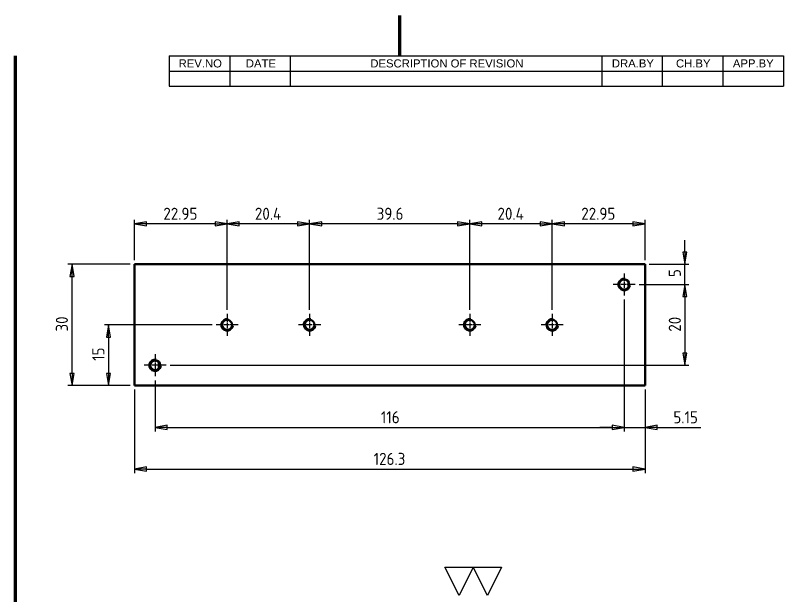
# Model space of a CAD drawing. Header units: millimetres. Extents: x 0 to 210, y 0 to 297.
# Drawn here: x 10 to 200, y 153.4 to 297 of the extents above; entities that cross this region are included whole.
import ezdxf

# ---------------------------------------------------------------- set-up
doc = ezdxf.new("R2010")
doc.units = ezdxf.units.MM
doc.linetypes.add('CHAIN', pattern=[0.3543, 0.2362, -0.0295, 0.0591, -0.0295])
doc.layers.get('0').update_dxf_attribs({"lineweight": 25})
for name, color, linetype, lineweight in [('가시적인 것(ISO)', 7, 'Continuous', 50), ('가시적인 좁은 것(ISO)', 1, 'Continuous', 35), ('경계(ISO)', 7, 'Continuous', 70), ('기호(ISO)', 7, 'Continuous', 25), ('스케치 형상(ISO)', 7, 'Continuous', 25), ('중심 표식(ISO)', 1, 'Continuous', 25), ('치수(ISO)', 7, 'Continuous', 25)]:
    doc.layers.add(name, color=color, linetype=linetype, lineweight=lineweight)
doc.styles.add('ISO ProportionalPSTEK', font='isocp.shx')
doc.styles.add('주 문자 (JIS)', font='arial.ttf')
doc.dimstyles.new('PSTEK', dxfattribs={"dimtxt": 3, "dimasz": 3, "dimexe": 1, "dimexo": 1, "dimgap": 1, "dimtad": 1, "dimrnd": 1e-08, "dimdsep": 46, "dimtxsty": 'ISO ProportionalPSTEK', "dimblk": 'Filled-1', "dimcen": 0.09, "dimdle": 10, "dimclrd": 3, "dimclre": 3, "dimclrt": 1, "dimadec": 1, "dimazin": 2, "dimtfac": 1, "dimtmove": 0, "dimatfit": 3, "dimfxl": 0, "dimtolj": 1, "dimlwd": -1, "dimlwe": -1, "dimarcsym": 0})

# ---------------------------------------------------------------- blocks, each defined once
blk = doc.blocks.new('경계 Default Border')
at = {"layer": '경계(ISO)', "flags": 128}
for points in [[(105, 297), (105, 287)], [(10, 10), (10, 287)]]:
    blk.add_lwpolyline(points, dxfattribs=at)
blk = doc.blocks.new('리비전 내역')
at = {"layer": '기호(ISO)'}
for p, q in [((48, 287), (200, 287)), ((48, 287), (48, 283.22)), ((63, 287), (63, 283.22)), ((78, 287), (78, 283.22)), ((155, 287), (155, 283.22)), ((170, 287), (170, 283.22)), ((185, 287), (185, 283.22)), ((200, 287), (200, 283.22)), ((48, 283.22), (200, 283.22)), ((48, 283.22), (48, 279.44)), ((63, 283.22), (63, 279.44)), ((78, 283.22), (78, 279.44)), ((155, 283.22), (155, 279.44)), ((170, 283.22), (170, 279.44)), ((185, 283.22), (185, 279.44)), ((200, 283.22), (200, 279.44)), ((48, 279.44), (200, 279.44))]:
    blk.add_line(p, q, dxfattribs=at)
at = {"layer": '기호(ISO)', "color": 7, "char_height": 2, "attachment_point": 7, "style": '주 문자 (JIS)'}
for s, insert in [('REV.NO', (50.37, 284.08)), ('DATE', (67, 284.11)), ('DESCRIPTION OF REVISION', (97.78, 284.08)), ('DRA.BY', (157.52, 284.11)), ('CH.BY', (173.38, 284.08)), ('APP.BY', (187.45, 284.11))]:
    blk.add_mtext(s, dxfattribs=dict(at, insert=insert))
blk = doc.blocks.new('Filled-1')
at = {"color": 0}
for p, q in [((0, 0), (-1, 0.167)), ((-1, 0.167), (-1, -0.167)), ((-1, 0), (0, 0)), ((-1, -0.167), (0, 0))]:
    blk.add_line(p, q, dxfattribs=at)
at = {"color": 0, "flags": 128}
blk.add_lwpolyline([(-1, -0.167), (0, 0)], dxfattribs=at)
at = {"color": 0}
blk.add_solid([(-1, -0.167), (0, 0), (-1, 0.167), (-1, -0.167)], dxfattribs=at)
blk = doc.blocks.new('*D14')
at = {"layer": 'Defpoints', "color": 0}
for p in [(39.43, 205.4), (165.73, 205.4), (165.73, 184.73)]:
    blk.add_point(p, dxfattribs=at)
at = {"layer": '치수(ISO)', "color": 3}
for p, q in [((39.43, 204.4), (39.43, 183.73)), ((165.73, 204.4), (165.73, 183.73)), ((42.43, 184.73), (162.73, 184.73))]:
    blk.add_line(p, q, dxfattribs=at)
at = {"layer": '치수(ISO)', "color": 3, "xscale": 3, "yscale": 3, "zscale": 3, "rotation": 180}
blk.add_blockref('Filled-1', (39.43, 184.73), dxfattribs=at)
at = {"layer": '치수(ISO)', "color": 3, "xscale": 3, "yscale": 3, "zscale": 3}
blk.add_blockref('Filled-1', (165.73, 184.73), dxfattribs=at)
at = {"layer": '치수(ISO)', "color": 1, "insert": (98.61, 188.73), "char_height": 3, "attachment_point": 1, "style": 'ISO ProportionalPSTEK'}
blk.add_mtext('\\A1;126.3', dxfattribs=at)
blk = doc.blocks.new('다듬질2')
at = {"layer": '스케치 형상(ISO)'}
for p, q in [((-7, 3.5), (0, 3.5)), ((-3.5, -3.5), (-7, 3.5)), ((0, 3.5), (-3.5, -3.5)), ((0, 3.5), (7, 3.5)), ((3.5, -3.5), (0, 3.5)), ((7, 3.5), (3.5, -3.5))]:
    blk.add_line(p, q, dxfattribs=at)
blk = doc.blocks.new('*D16')
at = {"layer": 'Defpoints', "color": 0}
for p in [(160.58, 227.67), (44.58, 207.67), (160.58, 195.04)]:
    blk.add_point(p, dxfattribs=at)
at = {"layer": '치수(ISO)', "color": 3}
for p, q in [((160.58, 226.67), (160.58, 194.04)), ((44.58, 206.67), (44.58, 194.04)), ((47.58, 195.04), (157.58, 195.04))]:
    blk.add_line(p, q, dxfattribs=at)
at = {"layer": '치수(ISO)', "color": 3, "xscale": 3, "yscale": 3, "zscale": 3, "rotation": 180}
blk.add_blockref('Filled-1', (44.58, 195.04), dxfattribs=at)
at = {"layer": '치수(ISO)', "color": 3, "xscale": 3, "yscale": 3, "zscale": 3}
blk.add_blockref('Filled-1', (160.58, 195.04), dxfattribs=at)
at = {"layer": '치수(ISO)', "color": 1, "insert": (100.4, 199.04), "char_height": 3, "attachment_point": 1, "style": 'ISO ProportionalPSTEK'}
blk.add_mtext('\\A1;116', dxfattribs=at)
blk = doc.blocks.new('*D17')
at = {"layer": 'Defpoints', "color": 0}
for p in [(163.31, 230.4), (47.31, 210.4), (175.58, 210.4)]:
    blk.add_point(p, dxfattribs=at)
at = {"layer": '치수(ISO)', "color": 3}
for p, q in [((164.31, 230.4), (176.58, 230.4)), ((175.58, 227.4), (175.58, 213.4)), ((48.31, 210.4), (176.58, 210.4))]:
    blk.add_line(p, q, dxfattribs=at)
at = {"layer": '치수(ISO)', "color": 3, "xscale": 3, "yscale": 3, "zscale": 3}
for p, rotation in [((175.58, 230.4), 90), ((175.58, 210.4), 270)]:
    blk.add_blockref('Filled-1', p, dxfattribs=dict(at, rotation=rotation))
at = {"layer": '치수(ISO)', "color": 1, "insert": (171.58, 218.71), "char_height": 3, "attachment_point": 1, "rotation": 90, "style": 'ISO ProportionalPSTEK'}
blk.add_mtext('\\A1;20', dxfattribs=at)
blk = doc.blocks.new('*D18')
at = {"layer": 'Defpoints', "color": 0}
for p in [(59.65, 220.4), (33.03, 205.4), (39.43, 205.4)]:
    blk.add_point(p, dxfattribs=at)
at = {"layer": '치수(ISO)', "color": 3}
for p, q in [((58.65, 220.4), (32.03, 220.4)), ((33.03, 217.4), (33.03, 208.4)), ((38.43, 205.4), (32.03, 205.4))]:
    blk.add_line(p, q, dxfattribs=at)
at = {"layer": '치수(ISO)', "color": 3, "xscale": 3, "yscale": 3, "zscale": 3}
for p, rotation in [((33.03, 220.4), 90), ((33.03, 205.4), 270)]:
    blk.add_blockref('Filled-1', p, dxfattribs=dict(at, rotation=rotation))
at = {"layer": '치수(ISO)', "color": 1, "insert": (29.03, 211.49), "char_height": 3, "attachment_point": 1, "rotation": 90, "style": 'ISO ProportionalPSTEK'}
blk.add_mtext('\\A1;15', dxfattribs=at)
blk = doc.blocks.new('*D19')
at = {"layer": 'Defpoints', "color": 0}
for p in [(165.73, 235.4), (175.58, 235.4), (163.31, 230.4)]:
    blk.add_point(p, dxfattribs=at)
at = {"layer": '치수(ISO)', "color": 3}
for p, q in [((175.58, 238.4), (175.58, 241.4)), ((166.73, 235.4), (176.58, 235.4)), ((175.58, 230.4), (175.58, 235.4)), ((164.31, 230.4), (176.58, 230.4)), ((175.58, 227.4), (175.58, 224.4))]:
    blk.add_line(p, q, dxfattribs=at)
at = {"layer": '치수(ISO)', "color": 3, "xscale": 3, "yscale": 3, "zscale": 3}
for p, rotation in [((175.58, 235.4), 270), ((175.58, 230.4), 90)]:
    blk.add_blockref('Filled-1', p, dxfattribs=dict(at, rotation=rotation))
at = {"layer": '치수(ISO)', "color": 1, "insert": (171.58, 232.24), "char_height": 3, "attachment_point": 1, "rotation": 90, "style": 'ISO ProportionalPSTEK'}
blk.add_mtext('\\A1;5', dxfattribs=at)
blk = doc.blocks.new('*D20')
at = {"layer": 'Defpoints', "color": 0}
for p in [(142.78, 245.4), (165.73, 235.4), (142.78, 223.13)]:
    blk.add_point(p, dxfattribs=at)
at = {"layer": '치수(ISO)', "color": 3}
for p, q in [((142.78, 224.13), (142.78, 246.4)), ((162.73, 245.4), (145.78, 245.4)), ((165.73, 236.4), (165.73, 246.4))]:
    blk.add_line(p, q, dxfattribs=at)
at = {"layer": '치수(ISO)', "color": 3, "xscale": 3, "yscale": 3, "zscale": 3, "rotation": 180}
blk.add_blockref('Filled-1', (142.78, 245.4), dxfattribs=at)
at = {"layer": '치수(ISO)', "color": 3, "xscale": 3, "yscale": 3, "zscale": 3}
blk.add_blockref('Filled-1', (165.73, 245.4), dxfattribs=at)
at = {"layer": '치수(ISO)', "color": 1, "insert": (149.95, 249.4), "char_height": 3, "attachment_point": 1, "style": 'ISO ProportionalPSTEK'}
blk.add_mtext('\\A1;22.95', dxfattribs=at)
blk = doc.blocks.new('*D21')
at = {"layer": 'Defpoints', "color": 0}
for p in [(122.38, 245.4), (122.38, 223.13), (142.78, 223.13)]:
    blk.add_point(p, dxfattribs=at)
at = {"layer": '치수(ISO)', "color": 3}
for p, q in [((122.38, 224.13), (122.38, 246.4)), ((139.78, 245.4), (125.38, 245.4)), ((142.78, 224.13), (142.78, 246.4))]:
    blk.add_line(p, q, dxfattribs=at)
at = {"layer": '치수(ISO)', "color": 3, "xscale": 3, "yscale": 3, "zscale": 3, "rotation": 180}
blk.add_blockref('Filled-1', (122.38, 245.4), dxfattribs=at)
at = {"layer": '치수(ISO)', "color": 3, "xscale": 3, "yscale": 3, "zscale": 3}
blk.add_blockref('Filled-1', (142.78, 245.4), dxfattribs=at)
at = {"layer": '치수(ISO)', "color": 1, "insert": (129.24, 249.4), "char_height": 3, "attachment_point": 1, "style": 'ISO ProportionalPSTEK'}
blk.add_mtext('\\A1;20.4', dxfattribs=at)
blk = doc.blocks.new('*D22')
at = {"layer": 'Defpoints', "color": 0}
for p in [(82.78, 245.4), (82.78, 223.13), (122.38, 223.13)]:
    blk.add_point(p, dxfattribs=at)
at = {"layer": '치수(ISO)', "color": 3}
for p, q in [((82.78, 224.13), (82.78, 246.4)), ((119.38, 245.4), (85.78, 245.4)), ((122.38, 224.13), (122.38, 246.4))]:
    blk.add_line(p, q, dxfattribs=at)
at = {"layer": '치수(ISO)', "color": 3, "xscale": 3, "yscale": 3, "zscale": 3, "rotation": 180}
blk.add_blockref('Filled-1', (82.78, 245.4), dxfattribs=at)
at = {"layer": '치수(ISO)', "color": 3, "xscale": 3, "yscale": 3, "zscale": 3}
blk.add_blockref('Filled-1', (122.38, 245.4), dxfattribs=at)
at = {"layer": '치수(ISO)', "color": 1, "insert": (99.35, 249.4), "char_height": 3, "attachment_point": 1, "style": 'ISO ProportionalPSTEK'}
blk.add_mtext('\\A1;39.6', dxfattribs=at)
blk = doc.blocks.new('*D23')
at = {"layer": 'Defpoints', "color": 0}
for p in [(62.38, 245.4), (62.38, 223.13), (82.78, 223.13)]:
    blk.add_point(p, dxfattribs=at)
at = {"layer": '치수(ISO)', "color": 3}
for p, q in [((62.38, 224.13), (62.38, 246.4)), ((79.78, 245.4), (65.38, 245.4)), ((82.78, 224.13), (82.78, 246.4))]:
    blk.add_line(p, q, dxfattribs=at)
at = {"layer": '치수(ISO)', "color": 3, "xscale": 3, "yscale": 3, "zscale": 3, "rotation": 180}
blk.add_blockref('Filled-1', (62.38, 245.4), dxfattribs=at)
at = {"layer": '치수(ISO)', "color": 3, "xscale": 3, "yscale": 3, "zscale": 3}
blk.add_blockref('Filled-1', (82.78, 245.4), dxfattribs=at)
at = {"layer": '치수(ISO)', "color": 1, "insert": (69.24, 249.4), "char_height": 3, "attachment_point": 1, "style": 'ISO ProportionalPSTEK'}
blk.add_mtext('\\A1;20.4', dxfattribs=at)
blk = doc.blocks.new('*D24')
at = {"layer": 'Defpoints', "color": 0}
for p in [(39.43, 245.4), (39.43, 235.4), (62.38, 223.13)]:
    blk.add_point(p, dxfattribs=at)
at = {"layer": '치수(ISO)', "color": 3}
for p, q in [((39.43, 236.4), (39.43, 246.4)), ((59.38, 245.4), (42.43, 245.4)), ((62.38, 224.13), (62.38, 246.4))]:
    blk.add_line(p, q, dxfattribs=at)
at = {"layer": '치수(ISO)', "color": 3, "xscale": 3, "yscale": 3, "zscale": 3, "rotation": 180}
blk.add_blockref('Filled-1', (39.43, 245.4), dxfattribs=at)
at = {"layer": '치수(ISO)', "color": 3, "xscale": 3, "yscale": 3, "zscale": 3}
blk.add_blockref('Filled-1', (62.38, 245.4), dxfattribs=at)
at = {"layer": '치수(ISO)', "color": 1, "insert": (46.6, 249.4), "char_height": 3, "attachment_point": 1, "style": 'ISO ProportionalPSTEK'}
blk.add_mtext('\\A1;22.95', dxfattribs=at)
blk = doc.blocks.new('*D25')
at = {"layer": 'Defpoints', "color": 0}
for p in [(24.01, 235.4), (39.43, 235.4), (39.43, 205.4)]:
    blk.add_point(p, dxfattribs=at)
at = {"layer": '치수(ISO)', "color": 3}
for p, q in [((38.43, 235.4), (23.01, 235.4)), ((24.01, 208.4), (24.01, 232.4)), ((38.43, 205.4), (23.01, 205.4))]:
    blk.add_line(p, q, dxfattribs=at)
at = {"layer": '치수(ISO)', "color": 3, "xscale": 3, "yscale": 3, "zscale": 3}
for p, rotation in [((24.01, 235.4), 90), ((24.01, 205.4), 270)]:
    blk.add_blockref('Filled-1', p, dxfattribs=dict(at, rotation=rotation))
at = {"layer": '치수(ISO)', "color": 1, "insert": (20.01, 218.75), "char_height": 3, "attachment_point": 1, "rotation": 90, "style": 'ISO ProportionalPSTEK'}
blk.add_mtext('\\A1;30', dxfattribs=at)
blk = doc.blocks.new('*D26')
at = {"layer": 'Defpoints', "color": 0}
for p in [(160.58, 227.67), (165.73, 205.4), (165.73, 195.04)]:
    blk.add_point(p, dxfattribs=at)
at = {"layer": '치수(ISO)', "color": 3}
for p, q in [((160.58, 226.67), (160.58, 194.04)), ((165.73, 204.4), (165.73, 194.04)), ((157.58, 195.04), (154.58, 195.04)), ((160.58, 195.04), (165.73, 195.04)), ((168.73, 195.04), (179.55, 195.04))]:
    blk.add_line(p, q, dxfattribs=at)
at = {"layer": '치수(ISO)', "color": 3, "xscale": 3, "yscale": 3, "zscale": 3}
blk.add_blockref('Filled-1', (160.58, 195.04), dxfattribs=at)
at = {"layer": '치수(ISO)', "color": 3, "xscale": 3, "yscale": 3, "zscale": 3, "rotation": 180}
blk.add_blockref('Filled-1', (165.73, 195.04), dxfattribs=at)
at = {"layer": '치수(ISO)', "color": 1, "insert": (172.73, 199.04), "char_height": 3, "attachment_point": 1, "style": 'ISO ProportionalPSTEK'}
blk.add_mtext('\\A1;5.15', dxfattribs=at)

msp = doc.modelspace()

# ---------------------------------------------------------------- linework, layer by layer
at = {"layer": '가시적인 것(ISO)'}
for p, q in [((165.726, 235.404), (39.426, 235.404)), ((39.426, 205.404), (39.426, 235.404)), ((165.726, 235.404), (165.726, 205.404)), ((39.426, 205.404), (165.726, 205.404))]:
    msp.add_line(p, q, dxfattribs=at)
for centre in [(160.576, 230.404), (62.376, 220.404), (82.776, 220.404), (122.376, 220.404), (142.776, 220.404), (44.576, 210.404)]:
    msp.add_circle(centre, 1.23, dxfattribs=at)
for points, weights in [([(161.626, 229.764), (161.626, 230.404), (161.626, 231.043)], [1, 1.17095238095, 1]), ([(45.476, 209.566), (45.476, 210.404), (45.476, 211.241)], [1, 1.36611111111, 1])]:
    msp.add_rational_spline(points, weights, degree=2, dxfattribs=at)
at = {"layer": '가시적인 좁은 것(ISO)'}
for centre in [(160.576, 230.404), (62.376, 220.404), (82.776, 220.404), (122.376, 220.404), (142.776, 220.404), (44.576, 210.404)]:
    msp.add_arc(centre, 1.5, 80, 350, dxfattribs=at)
at = {"layer": '중심 표식(ISO)', "linetype": 'CHAIN', "ltscale": 6.065981}
for p, q in [((160.576, 233.133), (160.576, 227.674)), ((163.306, 230.404), (157.847, 230.404)), ((62.376, 223.133), (62.376, 217.674)), ((82.776, 223.133), (82.776, 217.674)), ((122.376, 223.133), (122.376, 217.674)), ((142.776, 223.133), (142.776, 217.674)), ((65.106, 220.404), (59.647, 220.404)), ((85.506, 220.404), (80.047, 220.404)), ((125.106, 220.404), (119.647, 220.404)), ((145.506, 220.404), (140.047, 220.404)), ((44.576, 213.133), (44.576, 207.674)), ((47.306, 210.404), (41.847, 210.404))]:
    msp.add_line(p, q, dxfattribs=at)

# ---------------------------------------------------------------- block references
for name, p in [('경계 Default Border', (0, 0)), ('다듬질2', (123.251, 156.903))]:
    msp.add_blockref(name, p)
at = {"layer": '기호(ISO)'}
msp.add_blockref('리비전 내역', (0, 0), dxfattribs=at)

# ---------------------------------------------------------------- dimensions: what is measured, and where the dimension line sits
at = {"layer": '치수(ISO)', "color": 3}
for base, p1, p2, angle, override, picture, middle in [((39.426, 245.404), (62.376, 223.133), (39.426, 235.404), 180, {"dimdec": 2, "dimtp": 0, "dimtm": 0, "dimtdec": 2, "dimtofl": 0, "dimatfit": 1}, '*D24', (50.901, 245.404)), ((62.376, 245.404), (82.776, 223.133), (62.376, 223.133), 180, {"dimdec": 2, "dimtp": 0, "dimtm": 0, "dimtdec": 2, "dimtofl": 0, "dimatfit": 1}, '*D23', (72.576, 245.404)), ((82.776, 245.404), (122.376, 223.133), (82.776, 223.133), 180, {"dimdec": 2, "dimtp": 0, "dimtm": 0, "dimtdec": 2, "dimtofl": 0, "dimatfit": 1}, '*D22', (102.576, 245.404)), ((122.376, 245.404), (142.776, 223.133), (122.376, 223.133), 180, {"dimdec": 2, "dimtp": 0, "dimtm": 0, "dimtdec": 2, "dimtofl": 0, "dimatfit": 1}, '*D21', (132.576, 245.404)), ((142.776, 245.404), (165.726, 235.404), (142.776, 223.133), 180, {"dimdec": 2, "dimtp": 0, "dimtm": 0, "dimtdec": 2, "dimtofl": 0, "dimatfit": 1}, '*D20', (154.251, 245.404)), ((175.576, 235.404), (163.306, 230.404), (165.726, 235.404), 90, {"dimdec": 2, "dimtp": 0, "dimtm": 0, "dimtdec": 2, "dimtofl": 1, "dimatfit": 1}, '*D19', (175.576, 232.904)), ((24.008, 235.404), (39.426, 205.404), (39.426, 235.404), 90, {"dimdec": 2, "dimtp": 0, "dimtm": 0, "dimtdec": 2, "dimtofl": 0, "dimatfit": 1}, '*D25', (24.008, 220.404)), ((175.576, 210.404), (163.306, 230.404), (47.306, 210.404), 90, {"dimdec": 2, "dimtp": 0, "dimtm": 0, "dimtdec": 2, "dimtofl": 0, "dimatfit": 1}, '*D17', (175.576, 220.404)), ((160.576, 195.044), (44.576, 207.674), (160.576, 227.674), 180, {"dimdec": 2, "dimtp": 0, "dimtm": 0, "dimtdec": 2, "dimtofl": 0, "dimatfit": 1}, '*D16', (102.576, 195.044)), ((165.726, 195.044), (160.576, 227.674), (165.726, 205.404), 180, {"dimdec": 2, "dimtp": 0, "dimtm": 0, "dimtdec": 2, "dimtofl": 1, "dimatfit": 1}, '*D26', (175.638, 195.044)), ((33.028, 205.404), (59.647, 220.404), (39.426, 205.404), 90, {"dimdec": 2, "dimtp": 0, "dimtm": 0, "dimtdec": 2, "dimtofl": 0, "dimatfit": 1}, '*D18', (33.028, 212.904)), ((165.726, 184.732), (39.426, 205.404), (165.726, 205.404), 180, {"dimdec": 2, "dimtp": 0, "dimtm": 0, "dimtdec": 2, "dimtofl": 0, "dimatfit": 1}, '*D14', (102.576, 184.732))]:
    dim = msp.add_linear_dim(base=base, p1=p1, p2=p2, angle=angle, dimstyle='PSTEK', override=override, dxfattribs=at)
    dim.commit()
    dim.dimension.update_dxf_attribs({"geometry": picture, "text_midpoint": middle, "dimtype": 160})

doc.saveas('drawing.dxf')
